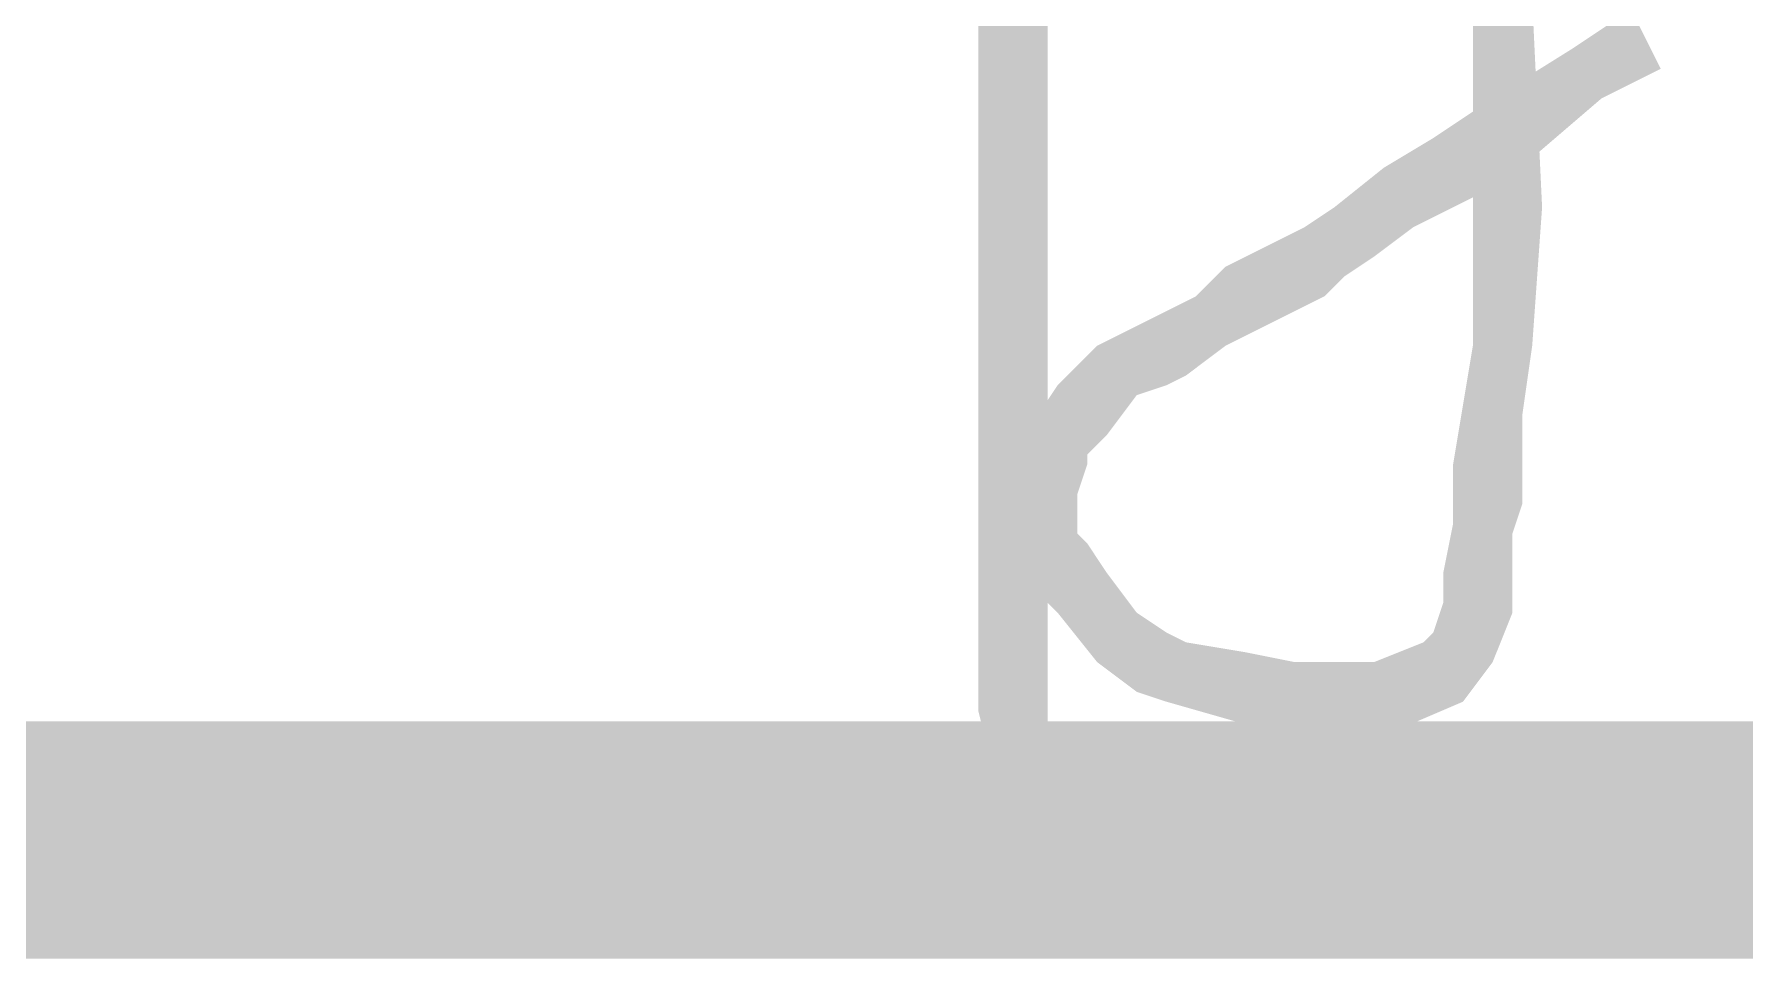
# Model space of a CAD drawing. Header units: inches. Extents: x 20 to 409, y 5 to 283.
# Drawn here: x 353.73 to 361.05, y 5.1 to 9.06 of the extents above; entities that cross this region are included whole.
import ezdxf

# ---------------------------------------------------------------- set-up
doc = ezdxf.new("R2010")
doc.units = ezdxf.units.IN
doc.header["$MEASUREMENT"] = 0
doc.layers.add('C00-00-00', color=7, linetype='Continuous')

msp = doc.modelspace()

# ---------------------------------------------------------------- hatches: boundary and pattern name
at = {"layer": 'C00-00-00'}
h = msp.add_hatch(color=0, dxfattribs=at)
h.dxf.hatch_style = 2
h.paths.add_polyline_path([(358.0644, 9.1616), (357.7681, 9.1616), (358.0644, 7.8493)])
h = msp.add_hatch(color=0, dxfattribs=at)
h.dxf.hatch_style = 2
h.paths.add_polyline_path([(357.7681, 9.1616), (358.0644, 7.8493), (357.7681, 7.8493)])
h = msp.add_hatch(color=0, dxfattribs=at)
h.dxf.hatch_style = 2
h.paths.add_polyline_path([(360.1388, 9.2039), (359.8848, 9.2039), (360.1811, 8.3149)])
h = msp.add_hatch(color=0, dxfattribs=at)
h.dxf.hatch_style = 2
h.paths.add_polyline_path([(359.8848, 9.2039), (360.1811, 8.3149), (359.8848, 8.3149)])
h = msp.add_hatch(color=0, dxfattribs=at)
h.dxf.hatch_style = 2
h.paths.add_polyline_path([(360.3081, 8.9923), (360.4351, 8.7806), (360.5621, 9.1616)])
h = msp.add_hatch(color=0, dxfattribs=at)
h.dxf.hatch_style = 2
h.paths.add_polyline_path([(360.4351, 8.7806), (360.5621, 9.1616), (360.6891, 8.9076)])
h = msp.add_hatch(color=0, dxfattribs=at)
h.dxf.hatch_style = 2
h.paths.add_polyline_path([(359.9694, 8.7806), (360.1388, 8.5266), (360.3081, 8.9923)])
h = msp.add_hatch(color=0, dxfattribs=at)
h.dxf.hatch_style = 2
h.paths.add_polyline_path([(360.1388, 8.5266), (360.3081, 8.9923), (360.4351, 8.7806)])
h = msp.add_hatch(color=0, dxfattribs=at)
h.dxf.hatch_style = 2
h.paths.add_polyline_path([(359.7154, 8.6113), (359.8848, 8.3573), (359.9694, 8.7806)])
h = msp.add_hatch(color=0, dxfattribs=at)
h.dxf.hatch_style = 2
h.paths.add_polyline_path([(359.8848, 8.3573), (359.9694, 8.7806), (360.1388, 8.5266)])
h = msp.add_hatch(color=0, dxfattribs=at)
h.dxf.hatch_style = 2
h.paths.add_polyline_path([(359.5038, 8.4843), (359.6308, 8.2303), (359.7154, 8.6113)])
h = msp.add_hatch(color=0, dxfattribs=at)
h.dxf.hatch_style = 2
h.paths.add_polyline_path([(359.6308, 8.2303), (359.7154, 8.6113), (359.8848, 8.3573)])
h = msp.add_hatch(color=0, dxfattribs=at)
h.dxf.hatch_style = 2
h.paths.add_polyline_path([(359.2921, 8.3149), (359.4614, 8.1033), (359.5038, 8.4843)])
h = msp.add_hatch(color=0, dxfattribs=at)
h.dxf.hatch_style = 2
h.paths.add_polyline_path([(359.4614, 8.1033), (359.5038, 8.4843), (359.6308, 8.2303)])
h = msp.add_hatch(color=0, dxfattribs=at)
h.dxf.hatch_style = 2
h.paths.add_polyline_path([(359.1651, 8.2303), (359.3344, 8.0186), (359.2921, 8.3149)])
h = msp.add_hatch(color=0, dxfattribs=at)
h.dxf.hatch_style = 2
h.paths.add_polyline_path([(359.3344, 8.0186), (359.2921, 8.3149), (359.4614, 8.1033)])
h = msp.add_hatch(color=0, dxfattribs=at)
h.dxf.hatch_style = 2
h.paths.add_polyline_path([(360.1811, 8.3149), (359.8848, 8.3149), (360.1388, 7.7223)])
h = msp.add_hatch(color=0, dxfattribs=at)
h.dxf.hatch_style = 2
h.paths.add_polyline_path([(359.8848, 8.3149), (360.1388, 7.7223), (359.8848, 7.7223)])
h = msp.add_hatch(color=0, dxfattribs=at)
h.dxf.hatch_style = 2
h.paths.add_polyline_path([(359.0804, 8.1879), (359.2498, 7.9339), (359.1651, 8.2303)])
h = msp.add_hatch(color=0, dxfattribs=at)
h.dxf.hatch_style = 2
h.paths.add_polyline_path([(359.2498, 7.9339), (359.1651, 8.2303), (359.3344, 8.0186)])
h = msp.add_hatch(color=0, dxfattribs=at)
h.dxf.hatch_style = 2
h.paths.add_polyline_path([(358.8264, 8.0609), (358.9958, 7.8069), (359.0804, 8.1879)])
h = msp.add_hatch(color=0, dxfattribs=at)
h.dxf.hatch_style = 2
h.paths.add_polyline_path([(358.9958, 7.8069), (359.0804, 8.1879), (359.2498, 7.9339)])
h = msp.add_hatch(color=0, dxfattribs=at)
h.dxf.hatch_style = 2
h.paths.add_polyline_path([(358.6994, 7.9339), (358.8264, 7.7223), (358.8264, 8.0609)])
h = msp.add_hatch(color=0, dxfattribs=at)
h.dxf.hatch_style = 2
h.paths.add_polyline_path([(358.8264, 7.7223), (358.8264, 8.0609), (358.9958, 7.8069)])
h = msp.add_hatch(color=0, dxfattribs=at)
h.dxf.hatch_style = 2
h.paths.add_polyline_path([(358.5301, 7.8493), (358.6571, 7.5953), (358.6994, 7.9339)])
h = msp.add_hatch(color=0, dxfattribs=at)
h.dxf.hatch_style = 2
h.paths.add_polyline_path([(358.6571, 7.5953), (358.6994, 7.9339), (358.8264, 7.7223)])
h = msp.add_hatch(color=0, dxfattribs=at)
h.dxf.hatch_style = 2
h.paths.add_polyline_path([(358.0644, 7.8493), (357.7681, 7.8493), (358.0644, 7.5106)])
h = msp.add_hatch(color=0, dxfattribs=at)
h.dxf.hatch_style = 2
h.paths.add_polyline_path([(357.7681, 7.8493), (358.0644, 7.5106), (357.7681, 7.5106)])
h = msp.add_hatch(color=0, dxfattribs=at)
h.dxf.hatch_style = 2
h.paths.add_polyline_path([(358.4454, 7.8069), (358.5724, 7.5529), (358.5301, 7.8493)])
h = msp.add_hatch(color=0, dxfattribs=at)
h.dxf.hatch_style = 2
h.paths.add_polyline_path([(358.5724, 7.5529), (358.5301, 7.8493), (358.6571, 7.5953)])
h = msp.add_hatch(color=0, dxfattribs=at)
h.dxf.hatch_style = 2
h.paths.add_polyline_path([(358.2761, 7.7223), (358.4454, 7.5106), (358.4454, 7.8069)])
h = msp.add_hatch(color=0, dxfattribs=at)
h.dxf.hatch_style = 2
h.paths.add_polyline_path([(358.4454, 7.5106), (358.4454, 7.8069), (358.5724, 7.5529)])
h = msp.add_hatch(color=0, dxfattribs=at)
h.dxf.hatch_style = 2
h.paths.add_polyline_path([(358.1068, 7.5529), (358.3184, 7.3413), (358.2761, 7.7223)])
h = msp.add_hatch(color=0, dxfattribs=at)
h.dxf.hatch_style = 2
h.paths.add_polyline_path([(358.3184, 7.3413), (358.2761, 7.7223), (358.4454, 7.5106)])
h = msp.add_hatch(color=0, dxfattribs=at)
h.dxf.hatch_style = 2
h.paths.add_polyline_path([(359.8848, 7.7223), (360.0964, 7.4259), (359.8424, 7.4683)])
h = msp.add_hatch(color=0, dxfattribs=at)
h.dxf.hatch_style = 2
h.paths.add_polyline_path([(360.1388, 7.7223), (359.8848, 7.7223), (360.0964, 7.4259)])
h = msp.add_hatch(color=0, dxfattribs=at)
h.dxf.hatch_style = 2
h.paths.add_polyline_path([(358.0221, 7.4259), (358.2338, 7.2566), (358.1068, 7.5529)])
h = msp.add_hatch(color=0, dxfattribs=at)
h.dxf.hatch_style = 2
h.paths.add_polyline_path([(358.2338, 7.2566), (358.1068, 7.5529), (358.3184, 7.3413)])
h = msp.add_hatch(color=0, dxfattribs=at)
h.dxf.hatch_style = 2
h.paths.add_polyline_path([(358.0644, 7.5106), (357.7681, 7.5106), (358.0644, 7.2989)])
h = msp.add_hatch(color=0, dxfattribs=at)
h.dxf.hatch_style = 2
h.paths.add_polyline_path([(357.7681, 7.5106), (358.0644, 7.2989), (357.7681, 7.2989)])
h = msp.add_hatch(color=0, dxfattribs=at)
h.dxf.hatch_style = 2
h.paths.add_polyline_path([(357.9374, 7.2989), (358.2338, 7.2143), (358.0221, 7.4259)])
h = msp.add_hatch(color=0, dxfattribs=at)
h.dxf.hatch_style = 2
h.paths.add_polyline_path([(358.2338, 7.2143), (358.0221, 7.4259), (358.2338, 7.2566)])
h = msp.add_hatch(color=0, dxfattribs=at)
h.dxf.hatch_style = 2
h.paths.add_polyline_path([(359.8424, 7.4683), (360.0964, 7.1719), (359.8001, 7.2143)])
h = msp.add_hatch(color=0, dxfattribs=at)
h.dxf.hatch_style = 2
h.paths.add_polyline_path([(360.0964, 7.4259), (359.8424, 7.4683), (360.0964, 7.1719)])
h = msp.add_hatch(color=0, dxfattribs=at)
h.dxf.hatch_style = 2
h.paths.add_polyline_path([(358.0644, 7.2989), (357.7681, 7.2989), (358.0644, 7.0873)])
h = msp.add_hatch(color=0, dxfattribs=at)
h.dxf.hatch_style = 2
h.paths.add_polyline_path([(357.7681, 7.2989), (358.0644, 7.0873), (357.7681, 7.0873)])
h = msp.add_hatch(color=0, dxfattribs=at)
h.dxf.hatch_style = 2
h.paths.add_polyline_path([(357.9374, 7.1296), (358.1914, 7.0873), (357.9374, 7.2989)])
h = msp.add_hatch(color=0, dxfattribs=at)
h.dxf.hatch_style = 2
h.paths.add_polyline_path([(358.1914, 7.0873), (357.9374, 7.2989), (358.2338, 7.2143)])
h = msp.add_hatch(color=0, dxfattribs=at)
h.dxf.hatch_style = 2
h.paths.add_polyline_path([(360.0964, 7.1719), (359.8001, 7.2143), (360.0964, 7.0449)])
h = msp.add_hatch(color=0, dxfattribs=at)
h.dxf.hatch_style = 2
h.paths.add_polyline_path([(359.8001, 7.2143), (360.0964, 7.0449), (359.8001, 7.0873)])
h = msp.add_hatch(color=0, dxfattribs=at)
h.dxf.hatch_style = 2
h.paths.add_polyline_path([(357.8951, 6.9603), (358.1914, 7.0026), (357.9374, 7.1296)])
h = msp.add_hatch(color=0, dxfattribs=at)
h.dxf.hatch_style = 2
h.paths.add_polyline_path([(358.1914, 7.0026), (357.9374, 7.1296), (358.1914, 7.0873)])
h = msp.add_hatch(color=0, dxfattribs=at)
h.dxf.hatch_style = 2
h.paths.add_polyline_path([(358.0644, 7.0873), (357.7681, 7.0873), (358.0644, 6.7486)])
h = msp.add_hatch(color=0, dxfattribs=at)
h.dxf.hatch_style = 2
h.paths.add_polyline_path([(357.7681, 7.0873), (358.0644, 6.7486), (357.7681, 6.7486)])
h = msp.add_hatch(color=0, dxfattribs=at)
h.dxf.hatch_style = 2
h.paths.add_polyline_path([(360.0964, 7.0449), (359.8001, 7.0873), (360.0541, 6.9179)])
h = msp.add_hatch(color=0, dxfattribs=at)
h.dxf.hatch_style = 2
h.paths.add_polyline_path([(359.8001, 7.0873), (360.0541, 6.9179), (359.8001, 6.9603)])
h = msp.add_hatch(color=0, dxfattribs=at)
h.dxf.hatch_style = 2
h.paths.add_polyline_path([(358.1914, 6.9179), (357.8951, 6.9603), (358.1914, 7.0026)])
h = msp.add_hatch(color=0, dxfattribs=at)
h.dxf.hatch_style = 2
h.paths.add_polyline_path([(357.9374, 6.7909), (358.1914, 6.9179), (357.8951, 6.9603)])
h = msp.add_hatch(color=0, dxfattribs=at)
h.dxf.hatch_style = 2
h.paths.add_polyline_path([(359.8001, 6.9603), (360.0541, 6.7063), (359.7578, 6.7486)])
h = msp.add_hatch(color=0, dxfattribs=at)
h.dxf.hatch_style = 2
h.paths.add_polyline_path([(360.0541, 6.9179), (359.8001, 6.9603), (360.0541, 6.7063)])
h = msp.add_hatch(color=0, dxfattribs=at)
h.dxf.hatch_style = 2
h.paths.add_polyline_path([(358.2338, 6.8756), (357.9374, 6.7909), (358.1914, 6.9179)])
h = msp.add_hatch(color=0, dxfattribs=at)
h.dxf.hatch_style = 2
h.paths.add_polyline_path([(357.9798, 6.7063), (358.2338, 6.8756), (357.9374, 6.7909)])
h = msp.add_hatch(color=0, dxfattribs=at)
h.dxf.hatch_style = 2
h.paths.add_polyline_path([(358.3184, 6.7486), (357.9798, 6.7063), (358.2338, 6.8756)])
h = msp.add_hatch(color=0, dxfattribs=at)
h.dxf.hatch_style = 2
h.paths.add_polyline_path([(358.0644, 6.7486), (357.7681, 6.7486), (358.0644, 6.5793)])
h = msp.add_hatch(color=0, dxfattribs=at)
h.dxf.hatch_style = 2
h.paths.add_polyline_path([(357.7681, 6.7486), (358.0644, 6.5793), (357.7681, 6.5369)])
h = msp.add_hatch(color=0, dxfattribs=at)
h.dxf.hatch_style = 2
h.paths.add_polyline_path([(358.1068, 6.5793), (358.3184, 6.7486), (357.9798, 6.7063)])
h = msp.add_hatch(color=0, dxfattribs=at)
h.dxf.hatch_style = 2
h.paths.add_polyline_path([(358.4454, 6.5793), (358.1068, 6.5793), (358.3184, 6.7486)])
h = msp.add_hatch(color=0, dxfattribs=at)
h.dxf.hatch_style = 2
h.paths.add_polyline_path([(360.0541, 6.7063), (359.7578, 6.7486), (360.0541, 6.5793)])
h = msp.add_hatch(color=0, dxfattribs=at)
h.dxf.hatch_style = 2
h.paths.add_polyline_path([(359.7578, 6.7486), (360.0541, 6.5793), (359.7578, 6.6216)])
h = msp.add_hatch(color=0, dxfattribs=at)
h.dxf.hatch_style = 2
h.paths.add_polyline_path([(359.7578, 6.6216), (359.9694, 6.3676), (359.7154, 6.4946)])
h = msp.add_hatch(color=0, dxfattribs=at)
h.dxf.hatch_style = 2
h.paths.add_polyline_path([(360.0541, 6.5793), (359.7578, 6.6216), (359.9694, 6.3676)])
h = msp.add_hatch(color=0, dxfattribs=at)
h.dxf.hatch_style = 2
h.paths.add_polyline_path([(358.0644, 6.5793), (357.7681, 6.5369), (358.0644, 6.3676)])
h = msp.add_hatch(color=0, dxfattribs=at)
h.dxf.hatch_style = 2
h.paths.add_polyline_path([(357.7681, 6.5369), (358.0644, 6.3676), (357.7681, 6.3676)])
h = msp.add_hatch(color=0, dxfattribs=at)
h.dxf.hatch_style = 2
h.paths.add_polyline_path([(358.2761, 6.3676), (358.4454, 6.5793), (358.1068, 6.5793)])
h = msp.add_hatch(color=0, dxfattribs=at)
h.dxf.hatch_style = 2
h.paths.add_polyline_path([(358.5724, 6.4946), (358.2761, 6.3676), (358.4454, 6.5793)])
h = msp.add_hatch(color=0, dxfattribs=at)
h.dxf.hatch_style = 2
h.paths.add_polyline_path([(358.4454, 6.2406), (358.5724, 6.4946), (358.2761, 6.3676)])
h = msp.add_hatch(color=0, dxfattribs=at)
h.dxf.hatch_style = 2
h.paths.add_polyline_path([(358.6571, 6.4523), (358.4454, 6.2406), (358.5724, 6.4946)])
h = msp.add_hatch(color=0, dxfattribs=at)
h.dxf.hatch_style = 2
h.paths.add_polyline_path([(358.5724, 6.1983), (358.6571, 6.4523), (358.4454, 6.2406)])
h = msp.add_hatch(color=0, dxfattribs=at)
h.dxf.hatch_style = 2
h.paths.add_polyline_path([(358.9111, 6.4099), (358.5724, 6.1983), (358.6571, 6.4523)])
h = msp.add_hatch(color=0, dxfattribs=at)
h.dxf.hatch_style = 2
h.paths.add_polyline_path([(359.6731, 6.4523), (359.5461, 6.0713), (359.4614, 6.3676)])
h = msp.add_hatch(color=0, dxfattribs=at)
h.dxf.hatch_style = 2
h.paths.add_polyline_path([(359.8424, 6.1983), (359.6731, 6.4523), (359.5461, 6.0713)])
h = msp.add_hatch(color=0, dxfattribs=at)
h.dxf.hatch_style = 2
h.paths.add_polyline_path([(359.7154, 6.4946), (359.8424, 6.1983), (359.6731, 6.4523)])
h = msp.add_hatch(color=0, dxfattribs=at)
h.dxf.hatch_style = 2
h.paths.add_polyline_path([(359.9694, 6.3676), (359.7154, 6.4946), (359.8424, 6.1983)])
h = msp.add_hatch(color=0, dxfattribs=at)
h.dxf.hatch_style = 2
h.paths.add_polyline_path([(358.8688, 6.1136), (358.9111, 6.4099), (358.5724, 6.1983)])
h = msp.add_hatch(color=0, dxfattribs=at)
h.dxf.hatch_style = 2
h.paths.add_polyline_path([(359.1228, 6.3676), (358.8688, 6.1136), (358.9111, 6.4099)])
h = msp.add_hatch(color=0, dxfattribs=at)
h.dxf.hatch_style = 2
h.paths.add_polyline_path([(358.0644, 6.3676), (357.7681, 6.3676), (358.0644, 6.1559)])
h = msp.add_hatch(color=0, dxfattribs=at)
h.dxf.hatch_style = 2
h.paths.add_polyline_path([(357.7681, 6.3676), (358.0644, 6.1559), (357.7681, 6.1559)])
h = msp.add_hatch(color=0, dxfattribs=at)
h.dxf.hatch_style = 2
h.paths.add_polyline_path([(359.1228, 6.0713), (359.1228, 6.3676), (358.8688, 6.1136)])
h = msp.add_hatch(color=0, dxfattribs=at)
h.dxf.hatch_style = 2
h.paths.add_polyline_path([(359.3344, 6.0713), (359.3344, 6.3676), (359.1228, 6.0713)])
h = msp.add_hatch(color=0, dxfattribs=at)
h.dxf.hatch_style = 2
h.paths.add_polyline_path([(359.3344, 6.3676), (359.1228, 6.0713), (359.1228, 6.3676)])
h = msp.add_hatch(color=0, dxfattribs=at)
h.dxf.hatch_style = 2
h.paths.add_polyline_path([(359.5461, 6.0713), (359.4614, 6.3676), (359.3344, 6.0713)])
h = msp.add_hatch(color=0, dxfattribs=at)
h.dxf.hatch_style = 2
h.paths.add_polyline_path([(359.4614, 6.3676), (359.3344, 6.0713), (359.3344, 6.3676)])
h = msp.add_hatch(color=0, dxfattribs=at)
h.dxf.hatch_style = 2
h.paths.add_polyline_path([(358.0644, 6.1559), (357.7681, 6.1559), (358.0644, 6.0289)])
h = msp.add_hatch(color=0, dxfattribs=at)
h.dxf.hatch_style = 2
h.paths.add_polyline_path([(357.7681, 6.1559), (358.0644, 6.0289), (357.8104, 5.9866)])
h = msp.add_hatch(color=0, dxfattribs=at)
h.dxf.hatch_style = 2
h.paths.add_polyline_path([(28.8381, 6.1136), (27.8221, 5.0976), (407.8061, 6.1136)])
h = msp.add_hatch(color=0, dxfattribs=at)
h.dxf.hatch_style = 2
h.paths.add_polyline_path([(27.8221, 5.0976), (407.8061, 6.1136), (408.8221, 5.0976)])
h = msp.add_hatch(color=0, dxfattribs=at)
h.dxf.hatch_style = 2
h.paths.add_polyline_path([(358.0644, 6.0289), (357.8104, 5.9866), (358.1068, 5.8596)])
h = msp.add_hatch(color=0, dxfattribs=at)
h.dxf.hatch_style = 2
h.paths.add_polyline_path([(357.8104, 5.9866), (358.1068, 5.8596), (357.8528, 5.7749)])
h = msp.add_hatch(color=0, dxfattribs=at)
h.dxf.hatch_style = 2
h.paths.add_polyline_path([(358.1068, 5.8596), (357.8528, 5.7749), (358.1491, 5.7749)])
h = msp.add_hatch(color=0, dxfattribs=at)
h.dxf.hatch_style = 2
h.paths.add_polyline_path([(357.8528, 5.7749), (358.1491, 5.7749), (357.8951, 5.6903)])
h = msp.add_hatch(color=0, dxfattribs=at)
h.dxf.hatch_style = 2
h.paths.add_polyline_path([(358.1491, 5.7749), (357.8951, 5.6903), (358.1914, 5.7326)])
h = msp.add_hatch(color=0, dxfattribs=at)
h.dxf.hatch_style = 2
h.paths.add_polyline_path([(357.8951, 5.6903), (358.1914, 5.7326), (357.9374, 5.5633)])
h = msp.add_hatch(color=0, dxfattribs=at)
h.dxf.hatch_style = 2
h.paths.add_polyline_path([(358.1914, 5.7326), (357.9374, 5.5633), (358.2338, 5.6479)])
h = msp.add_hatch(color=0, dxfattribs=at)
h.dxf.hatch_style = 2
h.paths.add_polyline_path([(357.9374, 5.5633), (358.2338, 5.6479), (358.0221, 5.4786)])

doc.saveas('drawing.dxf')
